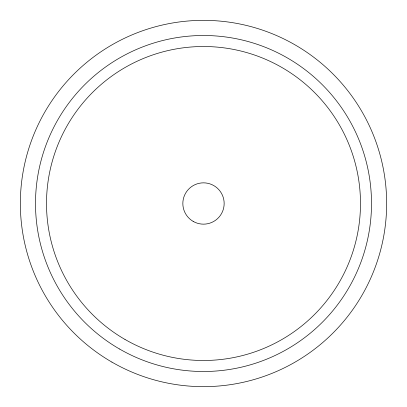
<?xml version="1.0" encoding="UTF-8"?>
<svg xmlns="http://www.w3.org/2000/svg" width="407" height="407" viewBox="0 0 407 407"><rect width="100%" height="100%" fill="white"/><g stroke="black" fill="none" stroke-linecap="round" stroke-linejoin="round"><path stroke-width="0.61" d="M125.005 339.453A156.985 156.985 0 0 0 360.485 203.5A156.985 156.985 0 0 0 125.005 67.547A156.985 156.985 0 0 0 125.005 339.453M111.925 362.113A183.15 183.15 0 0 0 386.65 203.5A183.15 183.15 0 0 0 111.925 44.887A183.15 183.15 0 0 0 111.925 362.113M193.172 221.388A20.655 20.655 0 0 0 224.155 203.5A20.655 20.655 0 0 0 193.172 185.612A20.655 20.655 0 0 0 193.172 221.388M119.5 348.992A168.005 168.005 0 0 0 371.505 203.5A168.005 168.005 0 0 0 119.5 58.008A168.005 168.005 0 0 0 119.5 348.992"/></g></svg>
